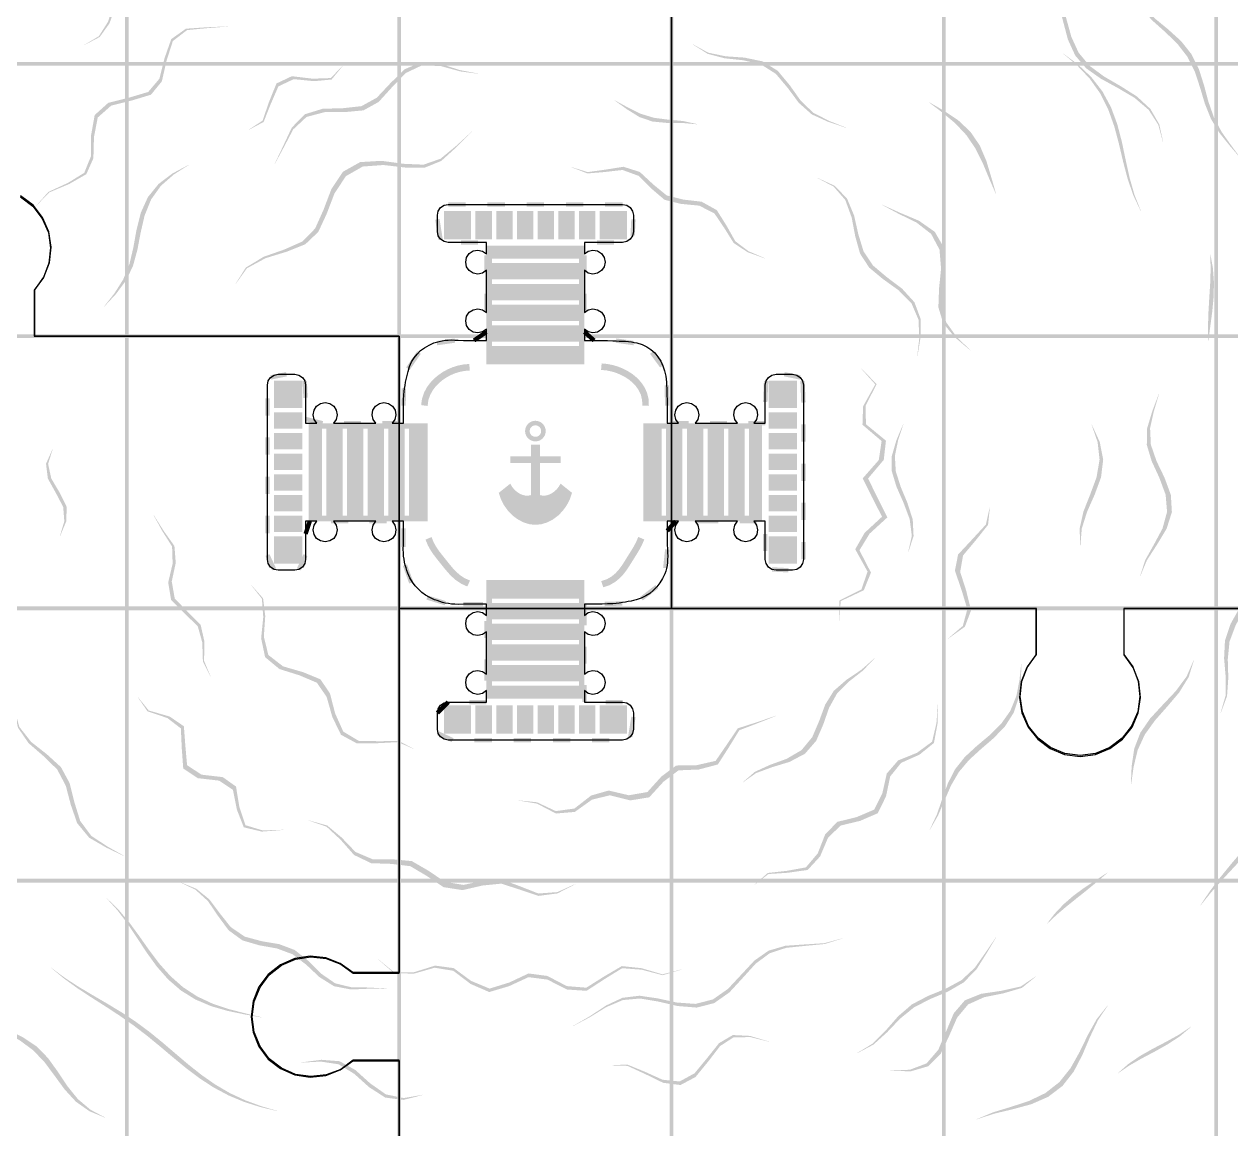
# Model space of a CAD drawing. Header units: millimetres. Extents: x 0 to 382, y 0 to 382.
# Drawn here: x 147.3 to 250.8, y 134.8 to 229.6 of the extents above; entities that cross this region are included whole.
import ezdxf

# ---------------------------------------------------------------- set-up
doc = ezdxf.new("R2010")
doc.units = ezdxf.units.MM
doc.layers.add('CUT', color=1, linetype='Continuous')
doc.layers.add('RASTER', color=7, linetype='Continuous')

msp = doc.modelspace()

# ---------------------------------------------------------------- hatches: boundary and pattern name
at = {"layer": 'RASTER'}
for points in [[(155.948, 249.348), (156.274, 249.348), (156.274, 226.324), (155.948, 226.324)], [(179.298, 249.348), (179.624, 249.348), (179.624, 226.324), (179.298, 226.324)], [(202.648, 249.348), (202.974, 249.348), (202.974, 226.324), (202.648, 226.324)], [(225.998, 249.348), (226.324, 249.348), (226.324, 226.324), (225.998, 226.324)], [(249.348, 249.348), (249.674, 249.348), (249.674, 226.324), (249.348, 226.324)], [(152.461, 227.79), (153.711, 228.538), (154.487, 229.76), (154.991, 231.311), (155.66, 232.735), (156.796, 233.638), (158.328, 234.021), (159.894, 234.299), (161.152, 234.964), (162.052, 236.166), (162.857, 237.578), (163.906, 238.65), (165.331, 239.067), (166.969, 239.026), (168.517, 239.08), (169.787, 239.686), (170.845, 240.817), (170.852, 240.799), (169.828, 239.593), (168.594, 238.916), (167.084, 238.798), (165.482, 238.786), (164.091, 238.326), (163.072, 237.226), (162.289, 235.8), (161.403, 234.597), (160.15, 233.946), (158.578, 233.694), (157.03, 233.348), (155.868, 232.492), (155.162, 231.121), (154.612, 229.628), (153.783, 228.466), (152.474, 227.777)], [(230.221, 236.172), (231.865, 235.78), (233.405, 235.223), (234.683, 234.359), (235.615, 233.147), (236.228, 231.659), (236.653, 230.046), (237.085, 228.485), (237.712, 227.115), (238.649, 225.993), (239.89, 225.078), (241.311, 224.252), (242.707, 223.367), (243.86, 222.298), (244.621, 220.985), (244.963, 219.449), (244.946, 219.441), (244.539, 220.939), (243.718, 222.214), (242.511, 223.245), (241.072, 224.094), (239.619, 224.889), (238.357, 225.779), (237.414, 226.885), (236.793, 228.247), (236.378, 229.811), (235.982, 231.438), (235.407, 232.951), (234.52, 234.197), (233.291, 235.104), (231.802, 235.711), (230.209, 236.157)], [(241.665, 233.367), (242.379, 232.133), (243.238, 231.022), (244.271, 230.037), (245.401, 229.108), (246.483, 228.126), (247.377, 227.006), (248.019, 225.725), (248.459, 224.333), (248.836, 222.922), (249.306, 221.577), (249.964, 220.334), (250.789, 219.169), (251.657, 218.011), (251.64, 218.003), (250.686, 219.12), (249.781, 220.243), (249.055, 221.445), (248.532, 222.755), (248.12, 224.137), (247.665, 225.51), (247.027, 226.783), (246.157, 227.908), (245.116, 228.909), (244.042, 229.87), (243.076, 230.898), (242.29, 232.062), (241.65, 233.355)], [(148.34, 214.004), (149.381, 215.182), (151.05, 215.948), (152.452, 216.814), (153.021, 218.218), (153.044, 220.064), (153.35, 221.771), (154.506, 222.813), (156.288, 223.261), (157.937, 223.751), (158.897, 224.884), (159.329, 226.622), (159.912, 228.281), (161.168, 229.175), (162.985, 229.301), (164.764, 229.374), (164.775, 229.359), (163.038, 229.23), (161.263, 229.054), (160.05, 228.117), (159.507, 226.424), (159.109, 224.662), (158.176, 223.516), (156.545, 223.024), (154.77, 222.585), (153.611, 221.56), (153.288, 219.879), (153.238, 218.064), (152.63, 216.696), (151.181, 215.867), (149.457, 215.138), (148.356, 213.995)], [(204.633, 227.845), (205.948, 227.121), (207.437, 226.81), (209.056, 226.698), (210.612, 226.375), (211.916, 225.564), (212.941, 224.331), (213.867, 223.021), (214.948, 221.977), (216.299, 221.277), (217.786, 220.69), (217.773, 220.676), (216.23, 221.194), (214.833, 221.827), (213.72, 222.815), (212.78, 224.085), (211.757, 225.3), (210.47, 226.118), (208.942, 226.472), (207.359, 226.639), (205.906, 227.021), (204.626, 227.827)], [(236.403, 227.042), (237.671, 226.094), (238.805, 225.02), (239.75, 223.801), (240.486, 222.443), (241.028, 220.975), (241.425, 219.443), (241.749, 217.897), (242.083, 216.381), (242.501, 214.926), (243.051, 213.541), (243.034, 213.534), (242.402, 214.88), (241.913, 216.297), (241.524, 217.778), (241.167, 219.298), (240.762, 220.816), (240.236, 222.285), (239.539, 223.659), (238.65, 224.91), (237.584, 226.028), (236.388, 227.031)], [(132.598, 226.324), (156.274, 226.324), (156.274, 225.998), (132.598, 225.998)], [(155.948, 226.324), (179.624, 226.324), (179.624, 225.998), (155.948, 225.998)], [(155.948, 225.998), (156.274, 225.998), (156.274, 202.974), (155.948, 202.974)], [(166.572, 220.531), (167.741, 221.287), (168.292, 222.889), (168.935, 224.48), (170.255, 225.103), (172.036, 224.889), (173.59, 224.943), (174.615, 226.003), (174.622, 225.986), (173.656, 224.816), (172.155, 224.678), (170.411, 224.849), (169.1, 224.232), (168.433, 222.692), (167.829, 221.174), (166.584, 220.517)], [(168.788, 217.604), (169.506, 219.11), (170.248, 220.693), (171.361, 221.838), (172.902, 222.311), (174.632, 222.359), (176.228, 222.536), (177.542, 223.264), (178.687, 224.484), (179.904, 225.688), (181.353, 226.305), (182.997, 226.16), (184.67, 225.624), (186.235, 225.33), (186.238, 225.312), (184.69, 225.516), (183.042, 225.968), (181.426, 226.042), (180.007, 225.37), (178.819, 224.131), (177.698, 222.896), (176.4, 222.175), (174.809, 222.025), (173.071, 222.022), (171.508, 221.608), (170.362, 220.532), (169.574, 219.023), (168.801, 217.59)], [(179.298, 226.324), (202.974, 226.324), (202.974, 225.998), (179.298, 225.998)], [(179.298, 225.998), (179.624, 225.998), (179.624, 202.974), (179.298, 202.974)], [(202.648, 226.324), (226.324, 226.324), (226.324, 225.998), (202.648, 225.998)], [(202.648, 225.998), (202.974, 225.998), (202.974, 202.974), (202.648, 202.974)], [(225.998, 226.324), (249.674, 226.324), (249.674, 225.998), (225.998, 225.998)], [(225.998, 225.998), (226.324, 225.998), (226.324, 202.974), (225.998, 202.974)], [(249.348, 226.324), (273.024, 226.324), (273.024, 225.998), (249.348, 225.998)], [(249.348, 225.998), (249.674, 225.998), (249.674, 202.974), (249.348, 202.974)], [(197.928, 223.042), (199.036, 222.435), (200.137, 221.889), (201.286, 221.538), (202.509, 221.377), (203.774, 221.262), (205.001, 220.997), (204.993, 220.98), (203.704, 221.095), (202.404, 221.097), (201.178, 221.214), (200.053, 221.602), (198.992, 222.26), (197.925, 223.024)], [(224.907, 222.863), (226.18, 222.133), (227.395, 221.317), (228.437, 220.334), (229.237, 219.158), (229.805, 217.826), (230.226, 216.419), (230.627, 215.029), (230.611, 215.019), (230.048, 216.304), (229.504, 217.618), (228.873, 218.891), (228.081, 220.056), (227.114, 221.083), (226.022, 221.993), (224.894, 222.85)], [(165.413, 207.276), (166.309, 208.692), (167.839, 209.617), (169.61, 210.237), (171.163, 210.931), (172.249, 212.04), (172.962, 213.628), (173.64, 215.413), (174.639, 216.912), (176.11, 217.736), (177.935, 217.845), (179.829, 217.59), (181.543, 217.516), (183.005, 218.025), (184.332, 219.119), (185.712, 220.386), (185.715, 220.368), (184.359, 219.012), (183.063, 217.836), (181.638, 217.255), (179.965, 217.272), (178.112, 217.486), (176.325, 217.355), (174.885, 216.527), (173.907, 215.043), (173.237, 213.288), (172.518, 211.743), (171.408, 210.688), (169.818, 210.053), (167.994, 209.494), (166.399, 208.628), (165.429, 207.266)], [(154.136, 205.329), (155.048, 206.485), (155.802, 207.684), (156.329, 208.986), (156.663, 210.407), (156.93, 211.901), (157.297, 213.377), (157.907, 214.725), (158.826, 215.861), (160.024, 216.765), (161.385, 217.49), (161.399, 217.477), (160.134, 216.674), (159.028, 215.707), (158.186, 214.527), (157.631, 213.157), (157.289, 211.683), (157.012, 210.212), (156.634, 208.83), (156.032, 207.576), (155.179, 206.429), (154.153, 205.322)], [(194.245, 217.306), (195.616, 216.878), (197.114, 217.085), (198.684, 217.335), (200.09, 216.89), (201.244, 215.817), (202.394, 214.876), (203.817, 214.521), (205.392, 214.338), (206.686, 213.619), (207.522, 212.285), (208.276, 210.945), (209.416, 210.088), (210.853, 209.48), (210.84, 209.468), (209.336, 210.005), (208.141, 210.789), (207.346, 212.059), (206.486, 213.331), (205.185, 214), (203.617, 214.152), (202.214, 214.497), (201.094, 215.451), (199.975, 216.559), (198.605, 217.06), (197.067, 216.884), (195.597, 216.764), (194.242, 217.287)], [(215.335, 216.38), (216.793, 215.707), (217.851, 214.615), (218.46, 213.154), (218.821, 211.556), (219.269, 210.085), (220.073, 208.877), (221.256, 207.875), (222.57, 206.886), (223.633, 205.716), (224.163, 204.289), (224.153, 202.675), (223.885, 201.033), (223.868, 201.027), (224.049, 202.639), (223.982, 204.216), (223.389, 205.606), (222.279, 206.741), (220.941, 207.7), (219.756, 208.683), (218.971, 209.884), (218.56, 211.364), (218.251, 212.985), (217.704, 214.486), (216.714, 215.631), (215.322, 216.367)], [(183.664, 213.926), (185.158, 213.926), (185.158, 214.299), (183.664, 214.299)], [(187.026, 213.926), (188.521, 213.926), (188.521, 214.299), (187.026, 214.299)], [(190.389, 213.926), (191.883, 213.926), (191.883, 214.299), (190.389, 214.299)], [(193.751, 213.926), (195.246, 213.926), (195.246, 214.299), (193.751, 214.299)], [(197.114, 213.926), (198.608, 213.926), (198.608, 214.299), (197.114, 214.299)], [(220.868, 214.082), (222.387, 213.394), (224.023, 212.706), (225.375, 211.759), (226.146, 210.432), (226.308, 208.797), (226.123, 207.054), (226.018, 205.416), (226.352, 203.999), (227.23, 202.77), (228.434, 201.596), (228.416, 201.591), (227.089, 202.724), (226.103, 203.908), (225.686, 205.281), (225.743, 206.881), (225.916, 208.6), (225.781, 210.231), (225.068, 211.574), (223.801, 212.561), (222.266, 213.308), (220.854, 214.071)], [(183.188, 211.146), (182.914, 212.858), (182.546, 212.799), (182.819, 211.088)], [(199.355, 212.838), (199.284, 211.429), (199.657, 211.411), (199.729, 212.819)], [(186.207, 211.03), (184.754, 211.03), (184.754, 210.657), (186.207, 210.657)], [(197.882, 211.03), (196.429, 211.03), (196.429, 210.657), (197.882, 210.657)], [(187.12, 208.285), (187.12, 209.747), (186.746, 209.747), (186.746, 208.285)], [(195.152, 209.747), (195.152, 208.285), (195.526, 208.285), (195.526, 209.747)], [(249.008, 209.843), (249.224, 208.644), (249.314, 207.416), (249.286, 206.167), (249.167, 204.91), (249, 203.659), (248.835, 202.427), (248.817, 202.423), (248.802, 203.617), (248.839, 204.832), (248.911, 206.07), (248.989, 207.325), (249.031, 208.586), (248.99, 209.837)], [(187.12, 204.996), (187.12, 206.458), (186.746, 206.458), (186.746, 204.996)], [(195.152, 206.458), (195.152, 204.996), (195.526, 204.996), (195.526, 206.458)], [(132.598, 202.974), (156.274, 202.974), (156.274, 202.648), (132.598, 202.648)], [(155.948, 202.974), (179.624, 202.974), (179.624, 202.648), (155.948, 202.648)], [(179.298, 202.974), (202.974, 202.974), (202.974, 202.648), (179.298, 202.648)], [(185.983, 202.284), (187.039, 203.015), (186.827, 203.322), (185.77, 202.591)], [(195.215, 203.028), (196.043, 202.297), (196.29, 202.577), (195.463, 203.308)], [(202.648, 202.974), (226.324, 202.974), (226.324, 202.648), (202.648, 202.648)], [(225.998, 202.974), (249.674, 202.974), (249.674, 202.648), (225.998, 202.648)], [(249.348, 202.974), (273.024, 202.974), (273.024, 202.648), (249.348, 202.648)], [(155.948, 202.648), (156.274, 202.648), (156.274, 179.624), (155.948, 179.624)], [(179.298, 202.648), (179.624, 202.648), (179.624, 179.624), (179.298, 179.624)], [(182.716, 202.024), (184.248, 202.243), (184.195, 202.613), (182.663, 202.394)], [(198.024, 202.243), (199.556, 202.024), (199.609, 202.394), (198.077, 202.613)], [(202.648, 202.648), (202.974, 202.648), (202.974, 179.624), (202.648, 179.624)], [(225.998, 202.648), (226.324, 202.648), (226.324, 179.624), (225.998, 179.624)], [(249.348, 202.648), (249.674, 202.648), (249.674, 179.624), (249.348, 179.624)], [(180.363, 199.915), (181.311, 201.301), (181.003, 201.512), (180.054, 200.126)], [(200.964, 201.296), (201.831, 200.119), (202.132, 200.341), (201.265, 201.518)], [(168.47, 199.085), (169.831, 199.359), (169.757, 199.725), (168.396, 199.452)], [(181.893, 196.819), (181.96, 197.321), (182.108, 197.753), (182.321, 198.142), (182.579, 198.485), (182.868, 198.782), (183.177, 199.04), (183.504, 199.262), (183.85, 199.453), (184.218, 199.613), (184.613, 199.739), (185.038, 199.824), (185.512, 199.863), (185.465, 200.422), (184.961, 200.379), (184.474, 200.282), (184.022, 200.138), (183.603, 199.956), (183.211, 199.74), (182.84, 199.487), (182.486, 199.193), (182.153, 198.848), (181.849, 198.445), (181.594, 197.978), (181.414, 197.448), (181.338, 196.894)], [(196.764, 199.911), (197.241, 199.866), (197.672, 199.778), (198.075, 199.652), (198.453, 199.494), (198.809, 199.307), (199.146, 199.087), (199.46, 198.828), (199.746, 198.525), (199.989, 198.175), (200.174, 197.779), (200.283, 197.34), (200.302, 196.835), (200.862, 196.857), (200.838, 197.418), (200.703, 197.964), (200.475, 198.453), (200.181, 198.877), (199.844, 199.236), (199.478, 199.538), (199.094, 199.79), (198.691, 200.002), (198.266, 200.179), (197.811, 200.32), (197.323, 200.421), (196.816, 200.469)], [(212.441, 199.359), (213.802, 199.085), (213.876, 199.452), (212.515, 199.725)], [(219.095, 200.012), (220.393, 198.7), (219.443, 196.834), (219.476, 195.253), (221.191, 193.845), (221.003, 192.197), (219.656, 190.597), (220.455, 188.984), (221.312, 187.263), (219.784, 185.863), (218.92, 184.443), (219.905, 182.527), (219.29, 181.013), (217.31, 180.084), (217.208, 178.415), (217.191, 178.424), (217.199, 180.131), (219.087, 181.086), (219.616, 182.613), (218.557, 184.53), (219.364, 185.94), (220.855, 187.322), (219.984, 189.019), (219.195, 190.606), (220.575, 192.181), (220.819, 193.811), (219.177, 195.209), (219.231, 196.791), (220.277, 198.67), (219.077, 200.006)], [(171.171, 198.956), (171.242, 197.509), (171.615, 197.528), (171.544, 198.975)], [(211.03, 197.148), (211.101, 198.958), (210.728, 198.973), (210.657, 197.162)], [(213.855, 198.958), (213.926, 197.106), (214.299, 197.121), (214.228, 198.973)], [(180.021, 196.85), (180.04, 198.331), (179.666, 198.335), (179.648, 196.855)], [(202.205, 198.593), (202.251, 196.848), (202.624, 196.858), (202.578, 198.602)], [(244.612, 197.871), (244.161, 196.373), (243.837, 194.916), (243.903, 193.499), (244.391, 192.09), (245.081, 190.655), (245.62, 189.187), (245.706, 187.715), (245.25, 186.283), (244.421, 184.911), (243.561, 183.581), (242.999, 182.235), (242.981, 182.238), (243.421, 183.601), (244.169, 184.941), (244.904, 186.314), (245.293, 187.741), (245.171, 189.203), (244.632, 190.659), (243.976, 192.083), (243.556, 193.484), (243.584, 194.898), (244.02, 196.359), (244.593, 197.869)], [(168.346, 195.993), (168.346, 197.487), (167.973, 197.487), (167.973, 195.993)], [(171.384, 195.521), (172.845, 195.158), (172.936, 195.52), (171.474, 195.884)], [(174.718, 195.152), (176.18, 195.152), (176.18, 195.526), (174.718, 195.526)], [(178.007, 195.152), (179.469, 195.152), (179.469, 195.526), (178.007, 195.526)], [(202.803, 195.152), (204.265, 195.152), (204.265, 195.526), (202.803, 195.526)], [(206.092, 195.152), (207.554, 195.152), (207.554, 195.526), (206.092, 195.526)], [(209.381, 195.152), (210.843, 195.152), (210.843, 195.526), (209.381, 195.526)], [(213.926, 195.246), (213.926, 193.751), (214.299, 193.751), (214.299, 195.246)], [(222.69, 195.278), (222.233, 193.878), (221.956, 192.535), (222.032, 191.223), (222.453, 189.89), (223.033, 188.504), (223.488, 187.074), (223.559, 185.655), (223.121, 184.317), (223.103, 184.321), (223.409, 185.68), (223.226, 187.107), (222.694, 188.532), (222.087, 189.905), (221.692, 191.222), (221.692, 192.523), (222.082, 193.865), (222.672, 195.275)], [(238.845, 195.205), (239.519, 193.739), (239.817, 192.226), (239.633, 190.702), (239.081, 189.203), (238.434, 187.741), (237.978, 186.294), (237.863, 184.821), (237.844, 184.823), (237.798, 186.313), (238.123, 187.764), (238.697, 189.218), (239.249, 190.705), (239.505, 192.219), (239.337, 193.729), (238.826, 195.204)], [(168.346, 192.63), (168.346, 194.125), (167.973, 194.125), (167.973, 192.63)], [(190.744, 193.49), (191.528, 193.49), (191.528, 192.509), (193.293, 192.509), (193.293, 191.921), (191.528, 191.921), (191.528, 189.175), (191.757, 189.128), (191.997, 189.135), (192.242, 189.192), (192.484, 189.297), (192.718, 189.449), (192.935, 189.644), (193.129, 189.88), (193.293, 190.155), (194.274, 189.371), (194.083, 188.802), (193.811, 188.28), (193.471, 187.812), (193.073, 187.409), (192.629, 187.08), (192.15, 186.833), (191.649, 186.678), (191.136, 186.625), (190.623, 186.678), (190.122, 186.833), (189.643, 187.08), (189.199, 187.409), (188.801, 187.812), (188.46, 188.28), (188.189, 188.802), (187.998, 189.371), (188.978, 190.155), (189.143, 189.88), (189.337, 189.644), (189.554, 189.449), (189.787, 189.297), (190.03, 189.192), (190.275, 189.135), (190.515, 189.128), (190.744, 189.175), (190.744, 191.921), (188.978, 191.921), (188.978, 192.509), (190.744, 192.509)], [(150.359, 185.641), (150.745, 186.932), (150.65, 188.156), (150.02, 189.358), (149.334, 190.593), (149.178, 191.861), (149.728, 193.105), (149.747, 193.104), (149.355, 191.858), (149.627, 190.597), (150.356, 189.372), (150.942, 188.178), (150.922, 186.95), (150.377, 185.643)], [(213.926, 191.883), (213.926, 190.389), (214.299, 190.389), (214.299, 191.883)], [(168.346, 189.268), (168.346, 190.762), (167.973, 190.762), (167.973, 189.268)], [(252.734, 190.046), (252.297, 188.546), (252.201, 187.042), (252.489, 185.502), (252.899, 183.927), (253.055, 182.358), (252.727, 180.852), (251.994, 179.427), (251.186, 178.041), (250.648, 176.615), (250.498, 175.093), (250.545, 173.499), (250.435, 171.931), (249.897, 170.493), (249.879, 170.499), (250.311, 171.971), (250.32, 173.566), (250.182, 175.178), (250.258, 176.71), (250.743, 178.138), (251.522, 179.518), (252.253, 180.931), (252.606, 182.422), (252.5, 183.973), (252.163, 185.532), (251.967, 187.057), (252.167, 188.551), (252.715, 190.046)], [(213.926, 188.521), (213.926, 187.026), (214.299, 187.026), (214.299, 188.521)], [(163.291, 173.565), (162.627, 174.898), (162.575, 176.534), (162.181, 177.946), (161.036, 179.034), (159.899, 180.188), (159.65, 181.673), (160.032, 183.3), (159.985, 184.768), (159.148, 186.089), (158.384, 187.475), (158.403, 187.477), (159.263, 186.107), (160.186, 184.809), (160.299, 183.367), (159.957, 181.765), (160.215, 180.298), (161.333, 179.154), (162.431, 178.06), (162.757, 176.628), (162.728, 174.955), (163.307, 173.575)], [(168.346, 185.906), (168.346, 187.4), (167.973, 187.4), (167.973, 185.906)], [(230.103, 188.111), (229.945, 186.624), (228.874, 185.278), (227.801, 183.998), (227.555, 182.588), (228.077, 180.96), (228.489, 179.292), (227.961, 177.889), (226.519, 176.856), (226.501, 176.863), (227.782, 177.953), (228.169, 179.393), (227.66, 181.075), (227.101, 182.695), (227.376, 184.081), (228.543, 185.329), (229.756, 186.646), (230.085, 188.112)], [(171.617, 186.992), (171.251, 185.903), (171.606, 185.784), (171.971, 186.874)], [(175.083, 187.12), (173.621, 187.12), (173.621, 186.746), (175.083, 186.746)], [(178.373, 187.12), (176.911, 187.12), (176.911, 186.746), (178.373, 186.746)], [(180.021, 184.733), (180.021, 186.334), (179.648, 186.334), (179.648, 184.733)], [(203.028, 187.057), (202.297, 186.229), (202.577, 185.982), (203.308, 186.809)], [(206.823, 187.12), (204.996, 187.12), (204.996, 186.746), (206.823, 186.746)], [(210.112, 187.12), (208.65, 187.12), (208.65, 186.746), (210.112, 186.746)], [(185.526, 181.848), (185.052, 182.058), (184.66, 182.322), (184.324, 182.619), (184.039, 182.924), (183.789, 183.224), (183.557, 183.514), (183.33, 183.798), (183.099, 184.086), (182.863, 184.393), (182.631, 184.733), (182.417, 185.119), (182.231, 185.573), (181.712, 185.36), (181.911, 184.877), (182.153, 184.44), (182.409, 184.065), (182.658, 183.74), (182.893, 183.447), (183.12, 183.164), (183.355, 182.869), (183.619, 182.553), (183.935, 182.216), (184.318, 181.878), (184.782, 181.568), (185.298, 181.336)], [(199.956, 185.589), (199.764, 185.14), (199.556, 184.751), (199.344, 184.4), (199.138, 184.072), (198.941, 183.756), (198.746, 183.44), (198.538, 183.12), (198.298, 182.798), (198.012, 182.482), (197.668, 182.194), (197.265, 181.96), (196.779, 181.798), (196.958, 181.267), (197.495, 181.449), (197.988, 181.734), (198.399, 182.077), (198.73, 182.441), (198.997, 182.8), (199.219, 183.14), (199.417, 183.46), (199.613, 183.775), (199.821, 184.106), (200.044, 184.475), (200.27, 184.898), (200.471, 185.368)], [(211.03, 184.39), (211.03, 185.843), (210.657, 185.843), (210.657, 184.39)], [(202.252, 184.524), (202.087, 182.937), (202.459, 182.898), (202.623, 184.485)], [(213.926, 185.158), (213.926, 183.664), (214.299, 183.664), (214.299, 185.158)], [(168.905, 182.88), (168.329, 184.117), (167.99, 183.959), (168.567, 182.722)], [(171.26, 184.107), (170.683, 182.881), (171.021, 182.722), (171.598, 183.948)], [(180.667, 181.722), (180.129, 183.227), (179.777, 183.101), (180.315, 181.596)], [(212.838, 182.917), (211.429, 182.988), (211.411, 182.615), (212.819, 182.543)], [(180.682, 167.415), (179.36, 167.99), (177.639, 167.898), (175.837, 167.874), (174.465, 168.618), (173.72, 170.157), (173.239, 171.864), (172.399, 173.082), (170.919, 173.714), (169.192, 174.255), (167.961, 175.275), (167.62, 176.892), (167.803, 178.718), (167.686, 180.282), (166.762, 181.458), (166.779, 181.465), (167.785, 180.327), (167.974, 178.81), (167.852, 177.032), (168.238, 175.465), (169.496, 174.489), (171.232, 173.984), (172.704, 173.376), (173.521, 172.167), (173.965, 170.452), (174.664, 168.888), (175.986, 168.1), (177.736, 168.066), (179.409, 168.087), (180.69, 167.432)], [(201.429, 181.46), (200.115, 180.438), (200.345, 180.143), (201.658, 181.165)], [(183.465, 180.086), (181.906, 180.569), (181.795, 180.213), (183.355, 179.729)], [(198.592, 180.067), (197.076, 180.021), (197.087, 179.648), (198.603, 179.694)], [(132.598, 179.624), (156.274, 179.624), (156.274, 179.298), (132.598, 179.298)], [(155.948, 179.624), (179.624, 179.624), (179.624, 179.298), (155.948, 179.298)], [(155.948, 179.298), (156.274, 179.298), (156.274, 156.274), (155.948, 156.274)], [(179.298, 179.624), (202.974, 179.624), (202.974, 179.298), (179.298, 179.298)], [(179.298, 179.298), (179.624, 179.298), (179.624, 156.274), (179.298, 156.274)], [(186.633, 180.021), (184.962, 180.021), (184.962, 179.648), (186.633, 179.648)], [(195.152, 179.835), (195.152, 178.007), (195.526, 178.007), (195.526, 179.835)], [(202.648, 179.624), (226.324, 179.624), (226.324, 179.298), (202.648, 179.298)], [(202.648, 179.298), (202.974, 179.298), (202.974, 156.274), (202.648, 156.274)], [(225.998, 179.624), (249.674, 179.624), (249.674, 179.298), (225.998, 179.298)], [(225.998, 179.298), (226.324, 179.298), (226.324, 156.274), (225.998, 156.274)], [(249.348, 179.624), (273.024, 179.624), (273.024, 179.298), (249.348, 179.298)], [(249.348, 179.298), (249.674, 179.298), (249.674, 156.274), (249.348, 156.274)], [(187.12, 176.911), (187.12, 178.373), (186.746, 178.373), (186.746, 176.911)], [(195.152, 176.18), (195.152, 174.718), (195.526, 174.718), (195.526, 176.18)], [(187.12, 173.256), (187.12, 175.083), (186.746, 175.083), (186.746, 173.256)], [(220.236, 175.192), (219.209, 174.119), (218.022, 173.186), (217.008, 172.178), (216.316, 170.936), (215.815, 169.499), (215.206, 168.096), (214.247, 166.992), (212.919, 166.291), (211.429, 165.84), (210.046, 165.33), (208.907, 164.518), (208.896, 164.533), (209.96, 165.447), (211.266, 166.044), (212.683, 166.56), (213.951, 167.301), (214.871, 168.416), (215.466, 169.805), (215.982, 171.204), (216.719, 172.39), (217.804, 173.332), (219.085, 174.194), (220.22, 175.201)], [(247.596, 175.017), (247.149, 173.574), (246.339, 172.255), (245.309, 171.036), (244.261, 169.854), (243.381, 168.63), (242.772, 167.3), (242.42, 165.842), (242.202, 164.294), (242.186, 164.303), (242.256, 165.923), (242.48, 167.435), (243.001, 168.794), (243.846, 170.021), (244.92, 171.18), (246.034, 172.359), (246.974, 173.628), (247.578, 175.022)], [(232.805, 174.712), (232.763, 173.265), (232.589, 171.844), (232.152, 170.526), (231.412, 169.358), (230.432, 168.335), (229.348, 167.4), (228.317, 166.462), (227.449, 165.433), (226.77, 164.27), (226.215, 162.996), (225.657, 161.695), (224.965, 160.482), (224.951, 160.494), (225.556, 161.781), (226.028, 163.146), (226.506, 164.469), (227.122, 165.665), (227.947, 166.708), (228.958, 167.643), (230.047, 168.558), (231.059, 169.548), (231.856, 170.674), (232.372, 171.945), (232.641, 173.317), (232.787, 174.719)], [(195.152, 172.891), (195.152, 171.429), (195.526, 171.429), (195.526, 172.891)], [(169.518, 160.456), (167.676, 160.315), (166.133, 160.682), (165.541, 162.199), (165.199, 163.901), (164.023, 164.686), (162.182, 164.898), (160.941, 165.732), (160.814, 167.474), (160.738, 169.164), (159.586, 170.053), (157.872, 170.636), (157.055, 171.825), (157.072, 171.834), (157.981, 170.704), (159.778, 170.182), (160.997, 169.351), (161.12, 167.712), (161.27, 166.009), (162.512, 165.197), (164.331, 164.987), (165.466, 164.181), (165.753, 162.439), (166.28, 160.861), (167.754, 160.418), (169.529, 160.472)], [(155.886, 158.206), (154.345, 158.942), (152.874, 159.794), (151.849, 161.035), (151.299, 162.621), (150.871, 164.251), (150.133, 165.647), (148.966, 166.787), (147.684, 167.897), (146.768, 169.233), (146.437, 170.85), (146.454, 170.858), (146.889, 169.293), (147.896, 168.011), (149.247, 166.949), (150.455, 165.847), (151.201, 164.472), (151.606, 162.841), (152.106, 161.232), (153.061, 159.946), (154.447, 159.032), (155.9, 158.219)], [(182.862, 170.363), (183.796, 171.297), (183.532, 171.561), (182.598, 170.627)], [(185.48, 171.242), (186.933, 171.242), (186.933, 171.615), (185.48, 171.615)], [(197.155, 171.242), (198.608, 171.242), (198.608, 171.615), (197.155, 171.615)], [(225.661, 171.277), (225.61, 169.552), (225.306, 167.92), (224.068, 166.914), (222.495, 166.212), (221.555, 165.046), (221.197, 163.336), (220.485, 161.885), (218.973, 161.235), (217.303, 160.833), (216.224, 159.785), (215.544, 158.182), (214.478, 157.025), (212.801, 156.787), (211.112, 156.675), (209.917, 155.75), (209.908, 155.767), (211.058, 156.767), (212.699, 156.949), (214.327, 157.246), (215.345, 158.45), (215.983, 160.086), (217.027, 161.152), (218.674, 161.557), (220.173, 162.195), (220.887, 163.622), (221.262, 165.297), (222.234, 166.419), (223.853, 167.072), (225.148, 168.027), (225.519, 169.609), (225.645, 171.286)], [(211.778, 170.24), (210.173, 169.603), (208.618, 169.007), (207.73, 167.56), (206.779, 166.073), (205.152, 165.641), (203.403, 165.567), (202.112, 164.586), (200.895, 163.254), (199.271, 162.99), (197.508, 163.428), (195.978, 163.05), (194.513, 162.003), (192.897, 161.865), (191.271, 162.716), (189.711, 162.973), (189.712, 162.992), (191.271, 162.831), (192.884, 162.072), (194.479, 162.293), (195.916, 163.408), (197.414, 163.838), (199.144, 163.431), (200.737, 163.707), (201.929, 165.03), (203.204, 165.982), (204.95, 166.009), (206.587, 166.381), (207.562, 167.799), (208.49, 169.17), (210.097, 169.689), (211.764, 170.253)], [(199.358, 170.174), (199.084, 168.463), (199.453, 168.404), (199.726, 170.115)], [(184.117, 168.329), (182.88, 168.906), (182.722, 168.567), (183.959, 167.99)], [(187.4, 168.346), (185.906, 168.346), (185.906, 167.973), (187.4, 167.973)], [(190.762, 168.346), (189.268, 168.346), (189.268, 167.973), (190.762, 167.973)], [(194.125, 168.346), (192.63, 168.346), (192.63, 167.973), (194.125, 167.973)], [(197.487, 168.346), (195.993, 168.346), (195.993, 167.973), (197.487, 167.973)], [(256.916, 167.506), (256.616, 166.04), (256.179, 164.618), (255.597, 163.254), (254.876, 161.952), (254.033, 160.715), (253.095, 159.537), (252.095, 158.406), (251.071, 157.306), (250.058, 156.217), (249.084, 155.119), (248.171, 153.993), (248.155, 154.004), (248.956, 155.198), (249.825, 156.355), (250.749, 157.488), (251.705, 158.615), (252.667, 159.755), (253.601, 160.924), (254.474, 162.137), (255.257, 163.401), (255.929, 164.721), (256.476, 166.094), (256.899, 167.512)], [(194.574, 155.809), (193.019, 155.011), (191.395, 154.799), (189.781, 155.346), (188.208, 155.851), (186.583, 155.688), (184.885, 155.296), (183.266, 155.549), (181.828, 156.508), (180.405, 157.35), (178.78, 157.547), (177.06, 157.603), (175.586, 158.309), (174.432, 159.618), (173.231, 160.737), (171.686, 161.269), (171.696, 161.284), (173.289, 160.836), (174.528, 159.799), (175.709, 158.569), (177.199, 157.934), (178.924, 157.937), (180.543, 157.783), (181.952, 156.966), (183.369, 156.012), (184.963, 155.743), (186.636, 156.099), (188.238, 156.209), (189.792, 155.633), (191.393, 155.004), (193.013, 155.125), (194.573, 155.828)], [(132.598, 156.274), (156.274, 156.274), (156.274, 155.948), (132.598, 155.948)], [(155.948, 156.274), (179.624, 156.274), (179.624, 155.948), (155.948, 155.948)], [(179.298, 156.274), (202.974, 156.274), (202.974, 155.948), (179.298, 155.948)], [(202.648, 156.274), (226.324, 156.274), (226.324, 155.948), (202.648, 155.948)], [(225.998, 156.274), (249.674, 156.274), (249.674, 155.948), (225.998, 155.948)], [(240.184, 156.782), (239.317, 156.031), (238.433, 155.305), (237.544, 154.596), (236.666, 153.89), (235.817, 153.171), (235.017, 152.418), (235.003, 152.431), (235.675, 153.292), (236.426, 154.086), (237.266, 154.815), (238.186, 155.492), (239.166, 156.141), (240.169, 156.792)], [(249.348, 156.274), (273.024, 156.274), (273.024, 155.948), (249.348, 155.948)], [(155.948, 155.948), (156.274, 155.948), (156.274, 132.924), (155.948, 132.924)], [(178.373, 146.825), (176.878, 146.84), (175.325, 146.773), (173.869, 147.053), (172.612, 147.84), (171.494, 148.893), (170.331, 149.788), (168.975, 150.293), (167.466, 150.561), (166.016, 150.985), (164.831, 151.85), (163.918, 153.089), (163.062, 154.353), (162.002, 155.32), (160.675, 155.971), (160.688, 155.985), (162.07, 155.404), (163.178, 154.506), (164.074, 153.307), (165.015, 152.125), (166.217, 151.306), (167.672, 150.914), (169.174, 150.661), (170.514, 150.153), (171.654, 149.237), (172.743, 148.145), (173.967, 147.303), (175.39, 146.954), (176.911, 146.942), (178.378, 146.843)], [(179.298, 155.948), (179.624, 155.948), (179.624, 132.924), (179.298, 132.924)], [(202.648, 155.948), (202.974, 155.948), (202.974, 132.924), (202.648, 132.924)], [(225.998, 155.948), (226.324, 155.948), (226.324, 132.924), (225.998, 132.924)], [(249.348, 155.948), (249.674, 155.948), (249.674, 132.924), (249.348, 132.924)], [(167.681, 144.371), (166.221, 144.633), (164.754, 144.935), (163.325, 145.346), (161.976, 145.921), (160.742, 146.687), (159.64, 147.642), (158.666, 148.753), (157.792, 149.963), (156.976, 151.207), (156.165, 152.424), (155.306, 153.563), (154.363, 154.6), (154.376, 154.613), (155.378, 153.637), (156.287, 152.559), (157.139, 151.398), (157.983, 150.198), (158.869, 149.018), (159.843, 147.923), (160.931, 146.964), (162.14, 146.175), (163.455, 145.559), (164.845, 145.093), (166.27, 144.724), (167.69, 144.388)], [(217.444, 151.138), (215.925, 150.672), (214.261, 150.513), (212.649, 150.349), (211.228, 149.883), (210.015, 148.985), (208.911, 147.764), (207.767, 146.521), (206.462, 145.602), (204.964, 145.222), (203.334, 145.354), (201.683, 145.735), (200.103, 146.001), (198.627, 145.865), (197.219, 145.265), (195.811, 144.399), (194.351, 143.625), (194.349, 143.644), (195.803, 144.479), (197.2, 145.404), (198.595, 146.057), (200.056, 146.239), (201.619, 146.01), (203.254, 145.654), (204.869, 145.538), (206.355, 145.92), (207.652, 146.83), (208.793, 148.052), (209.899, 149.242), (211.122, 150.101), (212.558, 150.521), (214.192, 150.634), (215.883, 150.741), (217.433, 151.154)], [(230.638, 151.239), (229.811, 149.867), (228.949, 148.497), (227.849, 147.374), (226.478, 146.579), (224.992, 145.958), (223.599, 145.241), (222.395, 144.265), (221.294, 143.109), (220.115, 142.043), (218.733, 141.307), (218.724, 141.324), (220.058, 142.141), (221.189, 143.277), (222.247, 144.487), (223.42, 145.495), (224.796, 146.218), (226.285, 146.822), (227.677, 147.578), (228.817, 148.646), (229.733, 149.949), (230.624, 151.252)], [(203.643, 148.476), (202.051, 147.997), (200.25, 148.472), (198.574, 148.597), (197.072, 147.67), (195.525, 146.66), (193.845, 146.769), (192.164, 147.623), (190.541, 147.828), (188.881, 147.06), (187.181, 146.554), (185.584, 147.246), (184.095, 148.378), (182.496, 148.64), (180.705, 148.128), (179.002, 148.182), (177.633, 149.367), (177.639, 149.385), (179.023, 148.256), (180.737, 148.258), (182.533, 148.822), (184.133, 148.606), (185.617, 147.512), (187.207, 146.849), (188.897, 147.373), (190.545, 148.147), (192.157, 147.936), (193.827, 147.064), (195.498, 146.927), (197.041, 147.898), (198.542, 148.779), (200.222, 148.602), (202.032, 148.072), (203.638, 148.494)], [(168.989, 136.346), (167.568, 136.687), (166.178, 137.125), (164.837, 137.683), (163.556, 138.365), (162.338, 139.159), (161.175, 140.037), (160.051, 140.963), (158.944, 141.898), (157.832, 142.81), (156.697, 143.679), (155.527, 144.501), (154.327, 145.289), (153.108, 146.065), (151.895, 146.863), (150.717, 147.712), (149.602, 148.639), (149.615, 148.653), (150.78, 147.78), (152.003, 146.985), (153.256, 146.241), (154.506, 145.512), (155.73, 144.767), (156.913, 143.977), (158.054, 143.131), (159.162, 142.23), (160.256, 141.295), (161.361, 140.355), (162.5, 139.451), (163.689, 138.619), (164.938, 137.888), (166.247, 137.274), (167.605, 136.772), (168.996, 136.363)], [(234.014, 147.859), (232.85, 146.912), (231.265, 146.443), (229.61, 146.11), (228.239, 145.492), (227.291, 144.356), (226.62, 142.817), (225.897, 141.281), (224.827, 140.193), (223.331, 139.757), (221.579, 139.793), (221.57, 139.809), (223.246, 139.892), (224.669, 140.432), (225.676, 141.598), (226.353, 143.181), (227.002, 144.73), (227.954, 145.842), (229.359, 146.404), (231.074, 146.656), (232.741, 147.028), (234, 147.872)], [(240.21, 145.388), (239.364, 144.133), (238.682, 142.693), (238.039, 141.176), (237.291, 139.732), (236.327, 138.5), (235.101, 137.567), (233.645, 136.93), (232.057, 136.499), (230.463, 136.122), (228.978, 135.635), (228.968, 135.65), (230.38, 136.239), (231.903, 136.704), (233.431, 137.202), (234.845, 137.879), (236.051, 138.821), (237.022, 140.032), (237.802, 141.429), (238.503, 142.876), (239.261, 144.233), (240.196, 145.401)], [(154.225, 135.784), (152.892, 136.336), (151.736, 137.154), (150.763, 138.211), (149.902, 139.394), (149.041, 140.55), (148.073, 141.562), (146.949, 142.393), (145.702, 143.102), (144.435, 143.812), (143.279, 144.652), (143.292, 144.665), (144.544, 143.922), (145.894, 143.305), (147.203, 142.672), (148.362, 141.894), (149.336, 140.905), (150.176, 139.738), (150.991, 138.511), (151.901, 137.379), (152.981, 136.464), (154.235, 135.8)], [(211.206, 142.281), (209.57, 142.687), (208.133, 142.677), (206.963, 141.915), (205.941, 140.582), (204.861, 139.264), (203.577, 138.58), (202.09, 138.769), (200.526, 139.533), (199.027, 140.223), (197.66, 140.26), (197.658, 140.278), (199.009, 140.336), (200.49, 139.731), (202.035, 139.033), (203.505, 138.885), (204.777, 139.582), (205.853, 140.882), (206.881, 142.172), (208.066, 142.866), (209.529, 142.793), (211.199, 142.298)], [(247.351, 143.563), (246.414, 142.775), (245.375, 142.088), (244.275, 141.47), (243.163, 140.882), (242.091, 140.272), (241.1, 139.595), (241.087, 139.608), (241.976, 140.387), (242.971, 141.068), (244.051, 141.68), (245.176, 142.267), (246.291, 142.883), (247.337, 143.575)], [(181.482, 137.725), (179.819, 137.303), (178.26, 137.502), (176.878, 138.394), (175.602, 139.54), (174.262, 140.358), (172.729, 140.59), (171.05, 140.502), (171.057, 140.519), (172.785, 140.743), (174.349, 140.621), (175.701, 139.866), (176.967, 138.723), (178.324, 137.772), (179.852, 137.461), (181.486, 137.743)]]:
    msp.add_hatch(color=7, dxfattribs=at).paths.add_polyline_path(points)
h = msp.add_hatch(color=7, dxfattribs=at)
h.paths.add_polyline_path([(183.29, 211.124), (198.982, 211.124), (198.982, 213.552), (183.29, 213.552)])
h.paths.add_polyline_path([(185.625, 211.124), (185.625, 213.552), (185.999, 213.552), (185.999, 211.124), (185.625, 211.124)], flags=0)
h.paths.add_polyline_path([(187.4, 211.124), (187.4, 213.552), (187.774, 213.552), (187.774, 211.124), (187.4, 211.124)], flags=0)
h.paths.add_polyline_path([(189.175, 211.124), (189.175, 213.552), (189.548, 213.552), (189.548, 211.124), (189.175, 211.124)], flags=0)
h.paths.add_polyline_path([(190.949, 211.124), (190.949, 213.552), (191.323, 213.552), (191.323, 211.124), (190.949, 211.124)], flags=0)
h.paths.add_polyline_path([(192.724, 211.124), (192.724, 213.552), (193.097, 213.552), (193.097, 211.124), (192.724, 211.124)], flags=0)
h.paths.add_polyline_path([(194.498, 211.124), (194.498, 213.552), (194.872, 213.552), (194.872, 211.124), (194.498, 211.124)], flags=0)
h.paths.add_polyline_path([(196.273, 211.124), (196.273, 213.552), (196.647, 213.552), (196.647, 211.124), (196.273, 211.124)], flags=0)
h = msp.add_hatch(color=7, dxfattribs=at)
h.paths.add_polyline_path([(186.933, 200.383), (195.339, 200.383), (195.339, 210.563), (186.933, 210.563)])
h.paths.add_polyline_path([(187.4, 201.97), (187.4, 202.344), (194.872, 202.344), (194.872, 201.97), (187.4, 201.97)], flags=0)
h.paths.add_polyline_path([(187.4, 203.745), (187.4, 204.119), (194.872, 204.119), (194.872, 203.745), (187.4, 203.745)], flags=0)
h.paths.add_polyline_path([(187.4, 205.52), (187.4, 205.893), (194.872, 205.893), (194.872, 205.52), (187.4, 205.52)], flags=0)
h.paths.add_polyline_path([(187.4, 207.294), (187.4, 207.668), (194.872, 207.668), (194.872, 207.294), (187.4, 207.294)], flags=0)
h.paths.add_polyline_path([(187.4, 209.069), (187.4, 209.442), (194.872, 209.442), (194.872, 209.069), (187.4, 209.069)], flags=0)
h = msp.add_hatch(color=7, dxfattribs=at)
h.paths.add_polyline_path([(171.148, 183.29), (171.148, 198.982), (168.72, 198.982), (168.72, 183.29)])
h.paths.add_polyline_path([(171.148, 185.625), (168.72, 185.625), (168.72, 185.999), (171.148, 185.999), (171.148, 185.625)], flags=0)
h.paths.add_polyline_path([(171.148, 187.4), (168.72, 187.4), (168.72, 187.774), (171.148, 187.774), (171.148, 187.4)], flags=0)
h.paths.add_polyline_path([(171.148, 189.175), (168.72, 189.175), (168.72, 189.548), (171.148, 189.548), (171.148, 189.175)], flags=0)
h.paths.add_polyline_path([(171.148, 190.949), (168.72, 190.949), (168.72, 191.323), (171.148, 191.323), (171.148, 190.949)], flags=0)
h.paths.add_polyline_path([(171.148, 192.724), (168.72, 192.724), (168.72, 193.097), (171.148, 193.097), (171.148, 192.724)], flags=0)
h.paths.add_polyline_path([(171.148, 194.498), (168.72, 194.498), (168.72, 194.872), (171.148, 194.872), (171.148, 194.498)], flags=0)
h.paths.add_polyline_path([(171.148, 196.273), (168.72, 196.273), (168.72, 196.647), (171.148, 196.647), (171.148, 196.273)], flags=0)
h = msp.add_hatch(color=7, dxfattribs=at)
h.paths.add_polyline_path([(211.124, 198.982), (211.124, 183.29), (213.552, 183.29), (213.552, 198.982)])
h.paths.add_polyline_path([(211.124, 196.647), (213.552, 196.647), (213.552, 196.273), (211.124, 196.273), (211.124, 196.647)], flags=0)
h.paths.add_polyline_path([(211.124, 194.872), (213.552, 194.872), (213.552, 194.498), (211.124, 194.498), (211.124, 194.872)], flags=0)
h.paths.add_polyline_path([(211.124, 193.097), (213.552, 193.097), (213.552, 192.724), (211.124, 192.724), (211.124, 193.097)], flags=0)
h.paths.add_polyline_path([(211.124, 191.323), (213.552, 191.323), (213.552, 190.949), (211.124, 190.949), (211.124, 191.323)], flags=0)
h.paths.add_polyline_path([(211.124, 189.548), (213.552, 189.548), (213.552, 189.175), (211.124, 189.175), (211.124, 189.548)], flags=0)
h.paths.add_polyline_path([(211.124, 187.774), (213.552, 187.774), (213.552, 187.4), (211.124, 187.4), (211.124, 187.774)], flags=0)
h.paths.add_polyline_path([(211.124, 185.999), (213.552, 185.999), (213.552, 185.625), (211.124, 185.625), (211.124, 185.999)], flags=0)
h = msp.add_hatch(color=7, dxfattribs=at)
h.paths.add_polyline_path([(192.019, 194.667), (192.011, 194.551), (191.989, 194.438), (191.951, 194.329), (191.9, 194.225), (191.836, 194.129), (191.76, 194.042), (191.673, 193.966), (191.577, 193.902), (191.474, 193.851), (191.364, 193.814), (191.251, 193.791), (191.136, 193.784), (191.021, 193.791), (190.908, 193.814), (190.798, 193.851), (190.695, 193.902), (190.599, 193.966), (190.512, 194.042), (190.436, 194.129), (190.372, 194.225), (190.321, 194.329), (190.283, 194.438), (190.261, 194.551), (190.253, 194.667), (190.261, 194.782), (190.283, 194.895), (190.321, 195.004), (190.372, 195.108), (190.436, 195.204), (190.512, 195.291), (190.599, 195.367), (190.695, 195.431), (190.798, 195.482), (190.908, 195.519), (191.021, 195.542), (191.136, 195.549), (191.251, 195.542), (191.364, 195.519), (191.474, 195.482), (191.577, 195.431), (191.673, 195.367), (191.76, 195.291), (191.836, 195.204), (191.9, 195.108), (191.951, 195.004), (191.989, 194.895), (192.011, 194.782)])
h.paths.add_polyline_path([(191.626, 194.667), (191.622, 194.603), (191.61, 194.54), (191.589, 194.479), (191.561, 194.421), (191.525, 194.368), (191.483, 194.32), (191.434, 194.278), (191.381, 194.242), (191.324, 194.214), (191.263, 194.193), (191.2, 194.18), (191.136, 194.176), (191.072, 194.18), (191.009, 194.193), (190.948, 194.214), (190.891, 194.242), (190.837, 194.278), (190.789, 194.32), (190.747, 194.368), (190.711, 194.421), (190.683, 194.479), (190.662, 194.54), (190.65, 194.603), (190.646, 194.667), (190.65, 194.731), (190.662, 194.793), (190.683, 194.854), (190.711, 194.912), (190.747, 194.965), (190.789, 195.013), (190.837, 195.056), (190.891, 195.091), (190.948, 195.12), (191.009, 195.14), (191.072, 195.153), (191.136, 195.157), (191.2, 195.153), (191.263, 195.14), (191.324, 195.12), (191.381, 195.091), (191.434, 195.056), (191.483, 195.013), (191.525, 194.965), (191.561, 194.912), (191.589, 194.854), (191.61, 194.793), (191.622, 194.731)], flags=0)
h = msp.add_hatch(color=7, dxfattribs=at)
h.paths.add_polyline_path([(181.889, 186.933), (181.889, 195.339), (171.709, 195.339), (171.709, 186.933)])
h.paths.add_polyline_path([(180.302, 187.4), (179.928, 187.4), (179.928, 194.872), (180.302, 194.872), (180.302, 187.4)], flags=0)
h.paths.add_polyline_path([(178.527, 187.4), (178.153, 187.4), (178.153, 194.872), (178.527, 194.872), (178.527, 187.4)], flags=0)
h.paths.add_polyline_path([(176.752, 187.4), (176.379, 187.4), (176.379, 194.872), (176.752, 194.872), (176.752, 187.4)], flags=0)
h.paths.add_polyline_path([(174.978, 187.4), (174.604, 187.4), (174.604, 194.872), (174.978, 194.872), (174.978, 187.4)], flags=0)
h.paths.add_polyline_path([(173.203, 187.4), (172.83, 187.4), (172.83, 194.872), (173.203, 194.872), (173.203, 187.4)], flags=0)
h = msp.add_hatch(color=7, dxfattribs=at)
h.paths.add_polyline_path([(200.383, 195.339), (200.383, 186.933), (210.563, 186.933), (210.563, 195.339)])
h.paths.add_polyline_path([(201.97, 194.872), (202.344, 194.872), (202.344, 187.4), (201.97, 187.4), (201.97, 194.872)], flags=0)
h.paths.add_polyline_path([(203.745, 194.872), (204.119, 194.872), (204.119, 187.4), (203.745, 187.4), (203.745, 194.872)], flags=0)
h.paths.add_polyline_path([(205.52, 194.872), (205.893, 194.872), (205.893, 187.4), (205.52, 187.4), (205.52, 194.872)], flags=0)
h.paths.add_polyline_path([(207.294, 194.872), (207.668, 194.872), (207.668, 187.4), (207.294, 187.4), (207.294, 194.872)], flags=0)
h.paths.add_polyline_path([(209.069, 194.872), (209.442, 194.872), (209.442, 187.4), (209.069, 187.4), (209.069, 194.872)], flags=0)
h = msp.add_hatch(color=7, dxfattribs=at)
h.paths.add_polyline_path([(195.339, 181.889), (186.933, 181.889), (186.933, 171.709), (195.339, 171.709)])
h.paths.add_polyline_path([(194.872, 180.302), (194.872, 179.928), (187.4, 179.928), (187.4, 180.302), (194.872, 180.302)], flags=0)
h.paths.add_polyline_path([(194.872, 178.527), (194.872, 178.153), (187.4, 178.153), (187.4, 178.527), (194.872, 178.527)], flags=0)
h.paths.add_polyline_path([(194.872, 176.752), (194.872, 176.379), (187.4, 176.379), (187.4, 176.752), (194.872, 176.752)], flags=0)
h.paths.add_polyline_path([(194.872, 174.978), (194.872, 174.604), (187.4, 174.604), (187.4, 174.978), (194.872, 174.978)], flags=0)
h.paths.add_polyline_path([(194.872, 173.203), (194.872, 172.83), (187.4, 172.83), (187.4, 173.203), (194.872, 173.203)], flags=0)
h = msp.add_hatch(color=7, dxfattribs=at)
h.paths.add_polyline_path([(198.982, 171.148), (183.29, 171.148), (183.29, 168.72), (198.982, 168.72)])
h.paths.add_polyline_path([(196.647, 171.148), (196.647, 168.72), (196.273, 168.72), (196.273, 171.148), (196.647, 171.148)], flags=0)
h.paths.add_polyline_path([(194.872, 171.148), (194.872, 168.72), (194.498, 168.72), (194.498, 171.148), (194.872, 171.148)], flags=0)
h.paths.add_polyline_path([(193.097, 171.148), (193.097, 168.72), (192.724, 168.72), (192.724, 171.148), (193.097, 171.148)], flags=0)
h.paths.add_polyline_path([(191.323, 171.148), (191.323, 168.72), (190.949, 168.72), (190.949, 171.148), (191.323, 171.148)], flags=0)
h.paths.add_polyline_path([(189.548, 171.148), (189.548, 168.72), (189.175, 168.72), (189.175, 171.148), (189.548, 171.148)], flags=0)
h.paths.add_polyline_path([(187.774, 171.148), (187.774, 168.72), (187.4, 168.72), (187.4, 171.148), (187.774, 171.148)], flags=0)
h.paths.add_polyline_path([(185.999, 171.148), (185.999, 168.72), (185.625, 168.72), (185.625, 171.148), (185.999, 171.148)], flags=0)

# ---------------------------------------------------------------- linework, layer by layer
at = {"layer": 'CUT'}
for points in [[(202.811, 234.1), (202.811, 202.811), (202.811, 179.461), (179.461, 179.461), (179.461, 202.811), (148.219, 202.811), (148.219, 206.785), (148.998, 207.869), (149.475, 209.115), (149.618, 210.442), (149.418, 211.762), (148.887, 212.986), (148.061, 214.035), (146.995, 214.838)], [(280.753, 179.461), (241.572, 179.461), (241.572, 175.515), (242.349, 174.442), (242.827, 173.207), (242.972, 171.89), (242.776, 170.58), (242.251, 169.364), (241.433, 168.322), (240.376, 167.524), (239.15, 167.023), (237.836, 166.852), (236.522, 167.023), (235.296, 167.524), (234.239, 168.322), (233.421, 169.364), (232.896, 170.58), (232.7, 171.89), (232.845, 173.207), (233.323, 174.442), (234.1, 175.515), (234.1, 179.461), (202.811, 179.461), (202.811, 234.053)], [(146.976, 214.748), (148.033, 213.95), (148.851, 212.909), (149.376, 211.692), (149.572, 210.382), (149.427, 209.066), (148.949, 207.83), (148.172, 206.757), (148.172, 202.811), (179.461, 202.811), (179.461, 148.219), (175.487, 148.219), (174.403, 148.998), (173.157, 149.475), (171.83, 149.619), (170.51, 149.418), (169.286, 148.887), (168.237, 148.062), (167.434, 146.995), (166.93, 145.76), (166.759, 144.436), (166.93, 143.113), (167.434, 141.877), (168.237, 140.811), (169.286, 139.985), (170.51, 139.454), (171.83, 139.254), (173.157, 139.397), (174.403, 139.874), (175.487, 140.653), (179.461, 140.653), (179.461, 101.472)], [(179.461, 101.519), (179.461, 140.7), (175.515, 140.7), (174.442, 139.923), (173.206, 139.445), (171.89, 139.3), (170.58, 139.496), (169.363, 140.021), (168.322, 140.839), (167.524, 141.896), (167.023, 143.122), (166.852, 144.436), (167.023, 145.75), (167.524, 146.976), (168.322, 148.033), (169.363, 148.851), (170.58, 149.376), (171.89, 149.572), (173.206, 149.427), (174.442, 148.949), (175.515, 148.172), (179.461, 148.172), (179.461, 179.461), (234.053, 179.461), (234.053, 175.487), (233.274, 174.403), (232.797, 173.157), (232.653, 171.83), (232.854, 170.51), (233.385, 169.286), (234.21, 168.237), (235.277, 167.435), (236.512, 166.93), (237.836, 166.759), (239.159, 166.93), (240.395, 167.435), (241.461, 168.237), (242.287, 169.286), (242.818, 170.51), (243.018, 171.83), (242.875, 173.157), (242.398, 174.403), (241.619, 175.487), (241.619, 179.461), (280.8, 179.461)]]:
    msp.add_lwpolyline(points, dxfattribs=at)
msp.add_lwpolyline([(214.041, 198.965), (214.112, 198.608), (214.112, 183.664), (214.041, 183.307), (213.839, 183.004), (213.536, 182.801), (213.178, 182.73), (211.777, 182.73), (211.42, 182.801), (211.117, 183.004), (210.914, 183.307), (210.843, 183.664), (210.843, 186.933), (209.867, 186.933), (210.102, 186.602), (210.189, 186.206), (210.117, 185.806), (209.896, 185.466), (209.56, 185.239), (209.162, 185.158), (208.764, 185.239), (208.429, 185.466), (208.207, 185.806), (208.135, 186.206), (208.223, 186.602), (208.457, 186.933), (204.824, 186.933), (205.058, 186.602), (205.146, 186.206), (205.073, 185.806), (204.852, 185.466), (204.516, 185.239), (204.119, 185.158), (203.721, 185.239), (203.385, 185.466), (203.164, 185.806), (203.091, 186.206), (203.179, 186.602), (203.413, 186.933), (202.437, 186.933), (202.437, 186.334), (202.437, 185.877), (202.437, 185.419), (202.44, 184.962), (202.462, 184.504), (202.473, 184.22), (202.485, 183.935), (202.475, 183.666), (202.46, 183.396), (202.421, 183.145), (202.376, 182.894), (202.307, 182.662), (202.234, 182.43), (202.044, 182.014), (201.815, 181.638), (201.555, 181.303), (201.264, 181.008), (200.944, 180.749), (200.591, 180.528), (200.205, 180.347), (199.784, 180.202), (199.559, 180.146), (199.334, 180.088), (199.092, 180.043), (198.85, 179.994), (198.589, 179.957), (198.329, 179.916), (198.049, 179.889), (197.767, 179.861), (197.31, 179.838), (196.853, 179.835), (196.395, 179.835), (195.938, 179.835), (195.339, 179.835), (195.339, 178.859), (195.67, 179.093), (196.066, 179.181), (196.466, 179.108), (196.806, 178.887), (197.033, 178.551), (197.114, 178.153), (197.033, 177.756), (196.806, 177.42), (196.466, 177.199), (196.066, 177.126), (195.67, 177.214), (195.339, 177.448), (195.339, 173.815), (195.67, 174.049), (196.066, 174.137), (196.466, 174.065), (196.806, 173.843), (197.033, 173.508), (197.114, 173.11), (197.033, 172.712), (196.806, 172.376), (196.466, 172.155), (196.066, 172.083), (195.67, 172.17), (195.339, 172.405), (195.339, 171.429), (198.608, 171.429), (198.965, 171.358), (199.268, 171.155), (199.471, 170.852), (199.542, 170.495), (199.542, 169.094), (199.471, 168.736), (199.268, 168.433), (198.965, 168.231), (198.608, 168.16), (183.664, 168.16), (183.307, 168.231), (183.004, 168.433), (182.801, 168.736), (182.73, 169.094), (182.73, 170.495), (182.801, 170.852), (183.004, 171.155), (183.307, 171.358), (183.664, 171.429), (186.933, 171.429), (186.933, 172.405), (186.602, 172.17), (186.206, 172.083), (185.806, 172.155), (185.466, 172.376), (185.238, 172.712), (185.158, 173.11), (185.238, 173.508), (185.466, 173.843), (185.806, 174.065), (186.206, 174.137), (186.602, 174.049), (186.933, 173.815), (186.933, 177.448), (186.602, 177.214), (186.206, 177.126), (185.806, 177.199), (185.466, 177.42), (185.238, 177.756), (185.158, 178.153), (185.238, 178.551), (185.466, 178.887), (185.806, 179.108), (186.206, 179.181), (186.602, 179.093), (186.933, 178.859), (186.933, 179.835), (186.334, 179.835), (185.877, 179.835), (185.419, 179.835), (184.962, 179.828), (184.504, 179.806), (184.221, 179.812), (183.937, 179.826), (183.673, 179.865), (183.41, 179.91), (183.168, 179.976), (182.928, 180.042), (182.707, 180.126), (182.489, 180.206), (182.088, 180.393), (181.725, 180.601), (181.395, 180.836), (181.101, 181.101), (180.828, 181.389), (180.588, 181.717), (180.38, 182.083), (180.199, 182.487), (180.123, 182.706), (180.044, 182.928), (179.981, 183.169), (179.918, 183.412), (179.874, 183.674), (179.835, 183.938), (179.819, 184.221), (179.811, 184.504), (179.828, 184.962), (179.835, 185.419), (179.835, 185.877), (179.835, 186.334), (179.835, 186.933), (178.859, 186.933), (179.093, 186.602), (179.181, 186.206), (179.108, 185.806), (178.887, 185.466), (178.551, 185.239), (178.153, 185.158), (177.756, 185.239), (177.42, 185.466), (177.199, 185.806), (177.126, 186.206), (177.214, 186.602), (177.448, 186.933), (173.815, 186.933), (174.049, 186.602), (174.137, 186.206), (174.065, 185.806), (173.843, 185.466), (173.508, 185.239), (173.11, 185.158), (172.712, 185.239), (172.376, 185.466), (172.155, 185.806), (172.083, 186.206), (172.17, 186.602), (172.405, 186.933), (171.429, 186.933), (171.429, 183.664), (171.357, 183.307), (171.155, 183.004), (170.852, 182.801), (170.495, 182.73), (169.094, 182.73), (168.736, 182.801), (168.433, 183.004), (168.231, 183.307), (168.16, 183.664), (168.16, 198.608), (168.231, 198.965), (168.433, 199.268), (168.736, 199.471), (169.094, 199.542), (170.495, 199.542), (170.852, 199.471), (171.155, 199.268), (171.357, 198.965), (171.429, 198.608), (171.429, 195.339), (172.405, 195.339), (172.17, 195.67), (172.083, 196.066), (172.155, 196.466), (172.376, 196.806), (172.712, 197.034), (173.11, 197.114), (173.508, 197.034), (173.843, 196.806), (174.065, 196.466), (174.137, 196.066), (174.049, 195.67), (173.815, 195.339), (177.448, 195.339), (177.214, 195.67), (177.126, 196.066), (177.199, 196.466), (177.42, 196.806), (177.756, 197.034), (178.153, 197.114), (178.551, 197.034), (178.887, 196.806), (179.108, 196.466), (179.181, 196.066), (179.093, 195.67), (178.859, 195.339), (179.835, 195.339), (179.835, 195.938), (179.835, 196.395), (179.835, 196.853), (179.837, 197.31), (179.859, 197.767), (179.888, 198.049), (179.918, 198.329), (179.963, 198.589), (180.003, 198.848), (180.056, 199.089), (180.102, 199.331), (180.161, 199.555), (180.215, 199.779), (180.353, 200.202), (180.526, 200.592), (180.74, 200.951), (180.996, 201.276), (181.296, 201.564), (181.637, 201.818), (182.016, 202.037), (182.435, 202.221), (182.666, 202.293), (182.897, 202.362), (183.147, 202.409), (183.398, 202.451), (183.667, 202.469), (183.935, 202.482), (184.22, 202.473), (184.504, 202.464), (184.962, 202.441), (185.419, 202.437), (185.877, 202.437), (186.334, 202.437), (186.933, 202.437), (186.933, 203.413), (186.602, 203.179), (186.206, 203.091), (185.806, 203.164), (185.466, 203.385), (185.238, 203.721), (185.158, 204.119), (185.238, 204.516), (185.466, 204.852), (185.806, 205.073), (186.206, 205.146), (186.602, 205.058), (186.933, 204.824), (186.933, 208.457), (186.602, 208.223), (186.206, 208.135), (185.806, 208.207), (185.466, 208.429), (185.238, 208.764), (185.158, 209.162), (185.238, 209.56), (185.466, 209.896), (185.806, 210.117), (186.206, 210.189), (186.602, 210.102), (186.933, 209.867), (186.933, 210.843), (183.664, 210.843), (183.307, 210.915), (183.004, 211.117), (182.801, 211.42), (182.73, 211.777), (182.73, 213.178), (182.801, 213.536), (183.004, 213.839), (183.307, 214.041), (183.664, 214.112), (198.608, 214.112), (198.965, 214.041), (199.268, 213.839), (199.471, 213.536), (199.542, 213.178), (199.542, 211.777), (199.471, 211.42), (199.268, 211.117), (198.965, 210.915), (198.608, 210.843), (195.339, 210.843), (195.339, 209.867), (195.67, 210.102), (196.066, 210.189), (196.466, 210.117), (196.806, 209.896), (197.033, 209.56), (197.114, 209.162), (197.033, 208.764), (196.806, 208.429), (196.466, 208.207), (196.066, 208.135), (195.67, 208.223), (195.339, 208.457), (195.339, 204.824), (195.67, 205.058), (196.066, 205.146), (196.466, 205.073), (196.806, 204.852), (197.033, 204.516), (197.114, 204.119), (197.033, 203.721), (196.806, 203.385), (196.466, 203.164), (196.066, 203.091), (195.67, 203.179), (195.339, 203.413), (195.339, 202.437), (195.938, 202.437), (196.395, 202.437), (196.853, 202.437), (197.31, 202.431), (197.767, 202.409), (198.049, 202.396), (198.331, 202.392), (198.596, 202.376), (198.862, 202.367), (199.112, 202.341), (199.364, 202.317), (199.6, 202.272), (199.839, 202.225), (200.277, 202.084), (200.679, 201.891), (201.043, 201.651), (201.369, 201.369), (201.643, 201.037), (201.878, 200.671), (202.071, 200.271), (202.218, 199.836), (202.27, 199.599), (202.318, 199.365), (202.347, 199.113), (202.375, 198.863), (202.386, 198.597), (202.401, 198.332), (202.404, 198.049), (202.414, 197.767), (202.431, 197.31), (202.437, 196.853), (202.437, 196.395), (202.437, 195.938), (202.437, 195.339), (203.413, 195.339), (203.179, 195.67), (203.091, 196.066), (203.164, 196.466), (203.385, 196.806), (203.721, 197.034), (204.119, 197.114), (204.516, 197.034), (204.852, 196.806), (205.073, 196.466), (205.146, 196.066), (205.058, 195.67), (204.824, 195.339), (208.457, 195.339), (208.223, 195.67), (208.135, 196.066), (208.207, 196.466), (208.429, 196.806), (208.764, 197.034), (209.162, 197.114), (209.56, 197.034), (209.896, 196.806), (210.117, 196.466), (210.189, 196.066), (210.102, 195.67), (209.867, 195.339), (210.843, 195.339), (210.843, 198.608), (210.914, 198.965), (211.117, 199.268), (211.42, 199.471), (211.777, 199.542), (213.178, 199.542), (213.536, 199.471), (213.839, 199.268)], close=True, dxfattribs=at)

doc.saveas('drawing.dxf')
